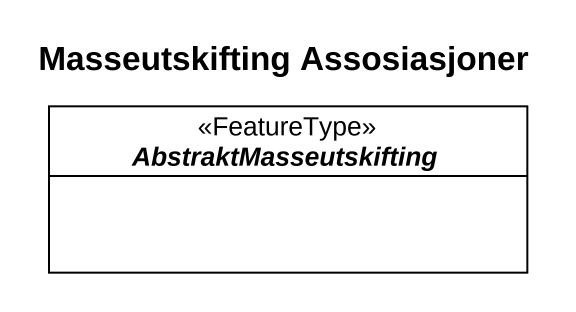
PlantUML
@startuml
title Masseutskifting Assosiasjoner
hide circle
hide empty members
abstract class AbstraktMasseutskifting <<FeatureType>>
@enduml
